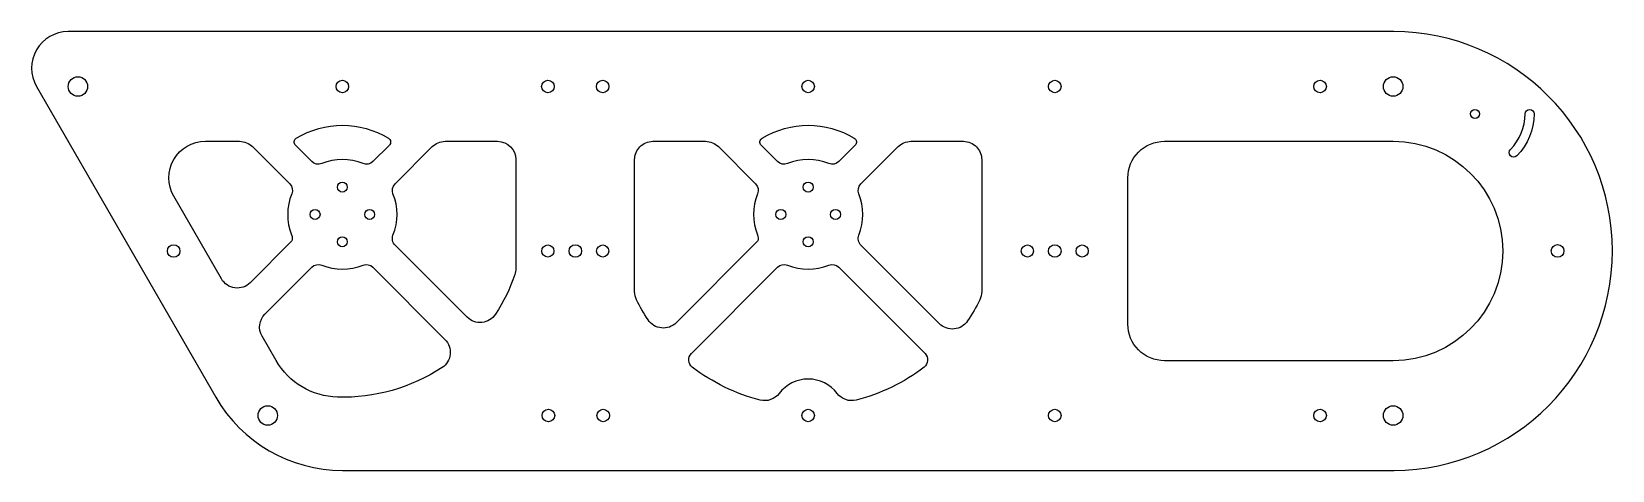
# Model space of a CAD drawing. Header units: inches. Extents: x -4.3 to 17.4, y 0 to 6.
import ezdxf

# ---------------------------------------------------------------- set-up
doc = ezdxf.new("R2010")
doc.units = ezdxf.units.IN
doc.header["$MEASUREMENT"] = 0

msp = doc.modelspace()

# ---------------------------------------------------------------- linework, layer by layer
for points in [[(-1.732, 1, 0.267949), (0, 0), (14.393, 0, 0.996846), (14.388, 6), (-3.753, 6, 0.57735), (-4.186, 5.25)], [(16.073, 4.302, -1), (15.985, 4.39, 0.198912), (16.186, 4.875, -1), (16.31, 4.875, -0.198912)], [(0.631, 4.543, -0.486858), (0.643, 4.446), (0.419, 4.222, -0.30192), (0.283, 4.195, 0.196193), (-0.283, 4.195, -0.301922), (-0.419, 4.222), (-0.642, 4.446, -0.486857), (-0.63, 4.543, -0.278842)], [(7.018, 4.446), (6.794, 4.222, -0.30192), (6.658, 4.195, 0.196193), (6.092, 4.195, -0.301922), (5.956, 4.222), (5.733, 4.446, -0.486857), (5.745, 4.543, -0.278842), (7.006, 4.543, -0.486858)], [(-1.406, 4.5, -0.198912), (-1.229, 4.427), (-0.72, 3.918, -0.301701), (-0.693, 3.783, 0.195043), (-0.694, 3.22, -0.17089), (-0.69, 3.137), (-1.261, 2.566, -0.493145), (-1.654, 2.618), (-2.308, 3.75, -0.57735), (-1.875, 4.5)], [(2.375, 4.25), (2.375, 2.759, -0.084092), (2.361, 2.677, -0.06061), (2.095, 2.135, -0.476427), (1.708, 2.095), (0.726, 3.077, -0.319715), (0.693, 3.218, 0.195906), (0.693, 3.783, -0.301701), (0.721, 3.918), (1.23, 4.427, -0.198912), (1.406, 4.5), (2.125, 4.5, -0.4142)], [(4.25, 4.5), (4.969, 4.5, -0.198912), (5.146, 4.427), (5.655, 3.918, -0.301701), (5.682, 3.783, 0.195043), (5.681, 3.22, -0.17089), (5.685, 3.137), (4.569, 2.019, -0.475447), (4.183, 2.059, -0.030152), (4.026, 2.333, -0.115836), (4, 2.444), (4, 4.25, -0.414214)], [(7.068, 3.218, 0.195906), (7.068, 3.783, -0.301701), (7.096, 3.918), (7.605, 4.427, -0.198912), (7.781, 4.5), (8.5, 4.5, -0.414214), (8.75, 4.25), (8.75, 2.444, -0.115852), (8.724, 2.333, -0.031835), (8.557, 2.044, -0.473085), (8.172, 2.006), (7.101, 3.077, -0.319715)], [(14.381, 4.5, -1), (14.381, 1.5), (11.25, 1.5, -0.414214), (10.75, 2), (10.75, 4, -0.414214), (11.25, 4.5)], [(-0.419, 2.778, -0.302946), (-0.283, 2.806, 0.195861), (0.283, 2.806, -0.302691), (0.419, 2.778), (1.404, 1.791, -0.476435), (1.364, 1.405, -0.152036), (-0.066, 1.001, -0.260825), (-0.906, 1.501), (-1.099, 1.836, -0.339456), (-1.06, 2.137)], [(6.794, 2.778), (7.974, 1.598, -0.454742), (7.961, 1.41, -0.0991), (7.034, 0.961, -0.302457), (6.772, 1.052, 0.496023), (5.978, 1.052, -0.302457), (5.716, 0.961, -0.099119), (4.789, 1.411, -0.45472), (4.777, 1.598), (5.956, 2.778, -0.302946), (6.092, 2.806, 0.195861), (6.658, 2.806, -0.302691)]]:
    msp.add_lwpolyline(points, format="xyb", close=True)
for centre, radius in [((-3.619, 5.25), 0.133), ((0, 5.25), 0.086), ((2.813, 5.25), 0.086), ((3.563, 5.25), 0.086), ((6.375, 5.25), 0.086), ((9.75, 5.25), 0.086), ((13.381, 5.25), 0.086), ((14.381, 5.25), 0.133), ((15.5, 4.875), 0.062), ((0, 3.874), 0.068), ((6.375, 3.874), 0.068), ((-0.374, 3.5), 0.068), ((0.374, 3.5), 0.068), ((6.001, 3.5), 0.068), ((6.749, 3.5), 0.068), ((-2.309, 3), 0.086), ((0, 3.126), 0.068), ((2.813, 3), 0.083), ((3.188, 3), 0.086), ((3.563, 3), 0.083), ((6.375, 3.126), 0.068), ((9.375, 3), 0.083), ((9.75, 3), 0.086), ((10.125, 3), 0.083), ((16.631, 3.001), 0.086), ((-1.021, 0.75), 0.133), ((14.381, 0.75), 0.133), ((2.82, 0.75), 0.086), ((3.57, 0.75), 0.086), ((6.375, 0.75), 0.086), ((9.75, 0.75), 0.086), ((13.381, 0.75), 0.086)]:
    msp.add_circle(centre, radius)

doc.saveas('drawing.dxf')
